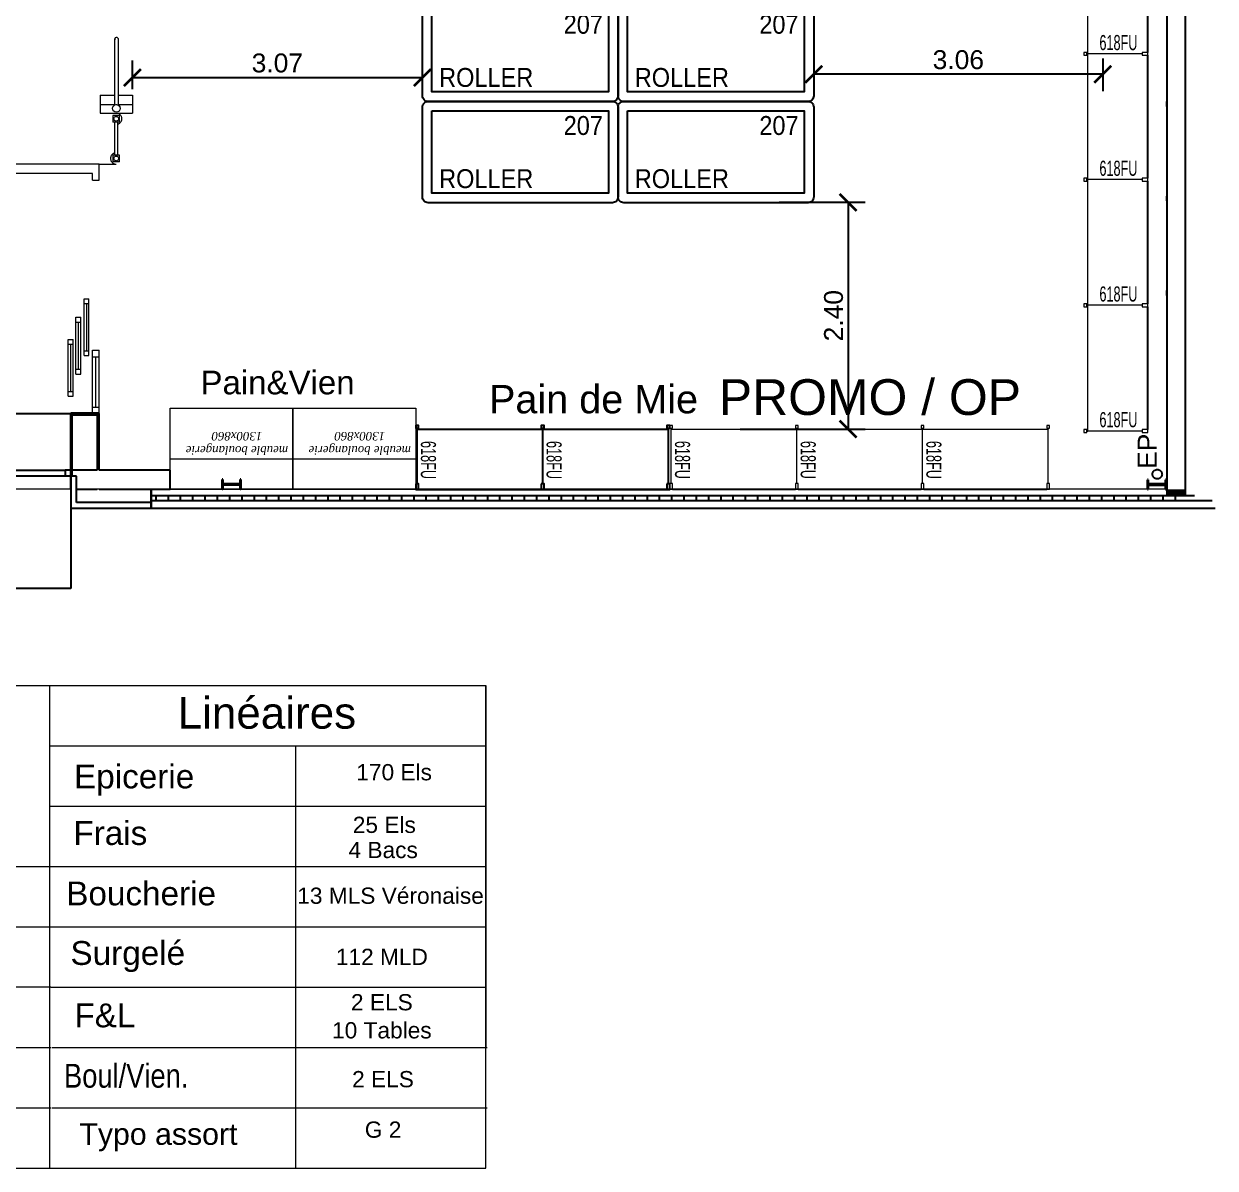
# Model space of a CAD drawing. Header units: millimetres. Extents: x 15590 to 15992, y 1055 to 1132.
# Drawn here: x 15858.21 to 15870.82, y 1063.52 to 1075.63 of the extents above; entities that cross this region are included whole.
import ezdxf
from ezdxf.enums import TextEntityAlignment as Align

# ---------------------------------------------------------------- set-up
doc = ezdxf.new("R2010")
doc.units = ezdxf.units.MM
doc.header["$MEASUREMENT"] = 0
for name, pattern in [('ACAD_ISO07W100', [3.5, 0.5, -3]), ('Court', [0.25, 0.05, -0.075, 0.05, -0.075]), ('Tirets', [0.004586, 0.002822, -0.001764]), ('Tirets courts A', [0.4, 0.2, -0.2])]:
    doc.linetypes.add(name, pattern=pattern)
doc.layers.get('0').update_dxf_attribs({"lineweight": 9})
for name, color, linetype in [('auvent 3D', 7, 'Continuous'), ('EP', 7, 'Continuous'), ('FAMILLES', 8, 'Continuous'), ('frais', 5, 'Continuous'), ('gondole', 6, 'Continuous'), ('murs exterieurs.P', 7, 'Continuous'), ('murs interieurs.P', 7, 'Continuous'), ('structure', 7, 'Continuous')]:
    doc.layers.add(name, color=color, linetype=linetype)
doc.layers.add('Hachures', color=252, linetype='Continuous', lineweight=20)
doc.styles.add('Arial', font='arial.ttf')
doc.styles.add('Arial Narrow', font='ARIALN.TTF', dxfattribs={"height": 0.3})
doc.styles.add('GENERATED_STYLE_2', font='')
doc.styles.get("Standard").update_dxf_attribs({"font": 'swiss.ttf', "height": 0.2})
doc.styles.get('GENERATED_STYLE_2').set_extended_font_data('Arial Occidental')
doc.dimstyles.get("Standard").update_dxf_attribs({"dimtxt": 0.2, "dimasz": 0.18, "dimexe": 0.18, "dimexo": 0.0625, "dimgap": 0.05, "dimtad": 1, "dimzin": 4, "dimdsep": 46, "dimtxsty": 'Standard', "dimblk": 'ARCHTICK', "dimcen": 0.09, "dimadec": 0, "dimazin": 0, "dimtfac": 1, "dimtofl": 0, "dimtmove": 0, "dimatfit": 3, "dimfxl": 1, "dimtolj": 1, "dimtzin": 0, "dimarcsym": 0})

# ---------------------------------------------------------------- blocks, each defined once
blk = doc.blocks.new('A$C6195')
at = {"color": 1}
for points in [[(0.04, 1.345), (0.03, 1.345), (0.03, 1.36), (0, 1.36), (0, 1.33), (0.03, 1.33), (0.03, 1.345), (0.04, 1.345)], [(0.041, 0.015), (0.041, 1.345)], [(0.617, 1.345), (0.041, 1.345)], [(0.04, 0.015), (0.03, 0.015), (0.03, 0.03), (0, 0.03), (0, 0), (0.03, 0), (0.03, 0.015), (0.04, 0.015)], [(0.041, 0.015), (0.031, 0.015), (0.031, 0.03), (0.001, 0.03), (0.001, 0), (0.031, 0), (0.031, 0.015), (0.041, 0.015)], [(0.617, 0.015), (0.04, 0.015)], [(0.617, 0.015), (0.041, 0.015)]]:
    blk.add_lwpolyline(points, dxfattribs=at)
for points in [[(0.617, 1.33), (0.677, 1.33), (0.677, 1.36), (0.617, 1.36)], [(0.617, 0), (0.677, 0), (0.677, 0.03), (0.617, 0.03)], [(0.617, 0), (0.676, 0), (0.676, 0.03), (0.617, 0.03)]]:
    blk.add_lwpolyline(points, close=True, dxfattribs=at)
at = {"color": 1, "lineweight": 25}
blk.add_lwpolyline([(0.676, 0.03), (0.676, 1.33)], dxfattribs=at)
at = {"color": 1, "lineweight": 15, "width": 0.6}
blk.add_text('618FU', height=0.16, dxfattribs=at).set_placement((0.567, 0.135), align=Align.MIDDLE_RIGHT)
blk = doc.blocks.new('_ArchTick')
at = {"color": 0, "linetype": 'ByBlock', "const_width": 0.15}
blk.add_lwpolyline([(-0.5, -0.5), (0.5, 0.5)], dxfattribs=at)
blk = doc.blocks.new('*D368')
at = {"color": 0, "lineweight": -2, "transparency": 16777216}
for p, q in [((15866.201, 1073.74), (15867.11, 1073.74)), ((15866.93, 1073.74), (15866.93, 1071.339)), ((15865.786, 1071.339), (15867.11, 1071.339))]:
    blk.add_line(p, q, dxfattribs=at)
at = {"layer": 'DEFPOINTS', "color": 0, "transparency": 16777216}
for p in [(15866.139, 1073.74), (15865.723, 1071.339), (15866.93, 1071.339)]:
    blk.add_point(p, dxfattribs=at)
at = {"color": 0, "lineweight": -2, "transparency": 16777216, "xscale": 0.18, "yscale": 0.18, "zscale": 0.18}
for p, rotation in [((15866.93, 1073.74), 90), ((15866.93, 1071.339), 270)]:
    blk.add_blockref('_ArchTick', p, dxfattribs=dict(at, rotation=rotation))
at = {"color": 0, "transparency": 16777216, "insert": (15866.777, 1072.54), "char_height": 0.2, "attachment_point": 5, "rotation": 90}
blk.add_mtext('\\A1;2.40', dxfattribs=at)
blk = doc.blocks.new('A$C3D6040EA')
blk.add_lwpolyline([(0.06, 1.07), (2.01, 1.07, -0.414214), (2.07, 1.01), (2.07, 0.06, -0.414214), (2.01, 0), (0.06, 0, -0.414214), (0, 0.06), (0, 1.01, -0.414214)], format="xyb", close=True)
at = {"color": 5}
blk.add_lwpolyline([(0.1, 0.97), (1.97, 0.97), (1.97, 0.1), (0.1, 0.1)], close=True, dxfattribs=at)
at = {"color": 5, "width": 0.891}
for s, p in [('207', (1.702, 0.816)), ('ROLLER', (0.675, 0.254))]:
    blk.add_text(s, height=0.2, dxfattribs=at).set_placement(p, align=Align.MIDDLE_CENTER)
blk = doc.blocks.new('*D387')
at = {"color": 0, "lineweight": -2, "transparency": 16777216}
for p, q in [((15859.355, 1074.936), (15859.355, 1075.24)), ((15862.424, 1074.936), (15862.424, 1075.24)), ((15859.355, 1075.06), (15862.424, 1075.06))]:
    blk.add_line(p, q, dxfattribs=at)
at = {"layer": 'DEFPOINTS', "color": 0, "transparency": 16777216}
for p in [(15862.424, 1075.06), (15859.355, 1074.874), (15862.424, 1074.874)]:
    blk.add_point(p, dxfattribs=at)
at = {"color": 0, "lineweight": -2, "transparency": 16777216, "xscale": 0.18, "yscale": 0.18, "zscale": 0.18, "rotation": 180}
blk.add_blockref('_ArchTick', (15859.355, 1075.06), dxfattribs=at)
at = {"color": 0, "lineweight": -2, "transparency": 16777216, "xscale": 0.18, "yscale": 0.18, "zscale": 0.18}
blk.add_blockref('_ArchTick', (15862.424, 1075.06), dxfattribs=at)
at = {"color": 0, "transparency": 16777216, "insert": (15860.889, 1075.213), "char_height": 0.2, "attachment_point": 5}
blk.add_mtext('\\A1;3.07', dxfattribs=at)
blk = doc.blocks.new('*D388')
at = {"color": 0, "lineweight": -2, "transparency": 16777216}
for p, q in [((15866.567, 1075.263), (15866.567, 1074.915)), ((15869.626, 1075.263), (15869.626, 1074.915)), ((15869.626, 1075.095), (15866.567, 1075.095))]:
    blk.add_line(p, q, dxfattribs=at)
at = {"layer": 'DEFPOINTS', "color": 0, "transparency": 16777216}
for p in [(15866.567, 1075.325), (15869.626, 1075.325), (15866.567, 1075.095)]:
    blk.add_point(p, dxfattribs=at)
at = {"color": 0, "lineweight": -2, "transparency": 16777216, "xscale": 0.18, "yscale": 0.18, "zscale": 0.18, "rotation": 180}
blk.add_blockref('_ArchTick', (15866.567, 1075.095), dxfattribs=at)
at = {"color": 0, "lineweight": -2, "transparency": 16777216, "xscale": 0.18, "yscale": 0.18, "zscale": 0.18}
blk.add_blockref('_ArchTick', (15869.626, 1075.095), dxfattribs=at)
at = {"color": 0, "transparency": 16777216, "insert": (15868.097, 1075.248), "char_height": 0.2, "attachment_point": 5}
blk.add_mtext('\\A1;3.06', dxfattribs=at)
blk = doc.blocks.new('M618FU-1330')
for points in [[(-0.637, 1.345), (-0.647, 1.345), (-0.647, 1.36), (-0.677, 1.36), (-0.677, 1.33), (-0.647, 1.33), (-0.647, 1.345), (-0.637, 1.345)], [(-0.06, 1.345), (-0.637, 1.345)], [(-0.636, 0.015), (-0.636, 1.345)], [(-0.637, 0.015), (-0.647, 0.015), (-0.647, 0.03), (-0.677, 0.03), (-0.677, 0), (-0.647, 0), (-0.647, 0.015), (-0.637, 0.015)], [(-0.06, 0.015), (-0.637, 0.015)]]:
    blk.add_lwpolyline(points)
for points in [[(-0.06, 1.33), (0, 1.33), (0, 1.36), (-0.06, 1.36)], [(-0.06, 0), (0, 0), (0, 0.03), (-0.06, 0.03)]]:
    blk.add_lwpolyline(points, close=True)
at = {"color": 7, "lineweight": 25}
blk.add_lwpolyline([(0, 0.03), (0, 1.33)], dxfattribs=at)
at = {"color": 151, "lineweight": 15, "width": 0.6}
blk.add_text('618FU', height=0.16, dxfattribs=at).set_placement((-0.11, 0.135), align=Align.MIDDLE_RIGHT)
blk = doc.blocks.new('Boulangerie')
at = {"color": 42}
blk.add_lwpolyline([(0, 0.86), (1.3, 0.86), (1.3, 0), (0, 0)], close=True, dxfattribs=at)
blk = doc.blocks.new('Pain')
at = {"color": 42}
blk.add_line((-1.3, 0.54), (0, 0.54), dxfattribs=at)
blk.add_blockref('Boulangerie', (-1.3, 0))
at = {"insert": (-0.708, 0.492), "char_height": 0.09, "width": 1.115, "attachment_point": 2}
blk.add_mtext('{\\fBook Antiqua|b0|i1|c0|p18;meuble boulangerie} {\\fBook Antiqua|b0|i1|c0|p18;1300x860} ', dxfattribs=at)

msp = doc.modelspace()

# ---------------------------------------------------------------- hatches: boundary and pattern name
at = {"layer": 'murs exterieurs.P', "linetype": 'Continuous', "ltscale": 1000}
h = msp.add_hatch(dxfattribs=at)
h.set_pattern_fill('ISOLANT_POLYSTYRENE_0005', color=256, scale=0.1, angle=90, style=0, pattern_type=2)
h.set_pattern_definition([(90, (15832.56519, 1074.85421), (-0.13, 8e-18), []), (180, (15832.56519, 1074.85421), (-8e-18, -0.13), [])])
h.paths.add_polyline_path([(15859.553, 1070.584), (15870.403, 1070.584), (15870.403, 1070.634), (15859.553, 1070.634)], flags=0)
for points in [[(15870.303, 1070.634), (15870.403, 1070.634), (15870.403, 1070.704), (15870.303, 1070.704)], [(15870.503, 1070.704), (15870.403, 1070.704), (15870.403, 1070.634), (15870.503, 1070.634)]]:
    msp.add_hatch(color=256, dxfattribs=at).paths.add_polyline_path(points, flags=0)

# ---------------------------------------------------------------- linework, layer by layer
for p, q in [((15859.167, 1074.77), (15859.167, 1075.469)), ((15859.206, 1074.768), (15859.207, 1075.469)), ((15859.012, 1074.874), (15859.012, 1074.684)), ((15859.012, 1074.874), (15859.166, 1074.874)), ((15859.206, 1074.874), (15859.355, 1074.874)), ((15859.355, 1074.874), (15859.355, 1074.684)), ((15859.012, 1074.774), (15859.166, 1074.774)), ((15859.012, 1074.684), (15859.355, 1074.684)), ((15859.18, 1074.774), (15859.19, 1074.774)), ((15859.206, 1074.774), (15859.355, 1074.774)), ((15859.003, 1074.144), (15856.703, 1074.144)), ((15858.933, 1074.044), (15856.704, 1074.044)), ((15858.933, 1073.974), (15858.933, 1074.044)), ((15859.003, 1073.974), (15859.003, 1074.144)), ((15859.003, 1074.144), (15859.183, 1074.144)), ((15858.933, 1073.974), (15859.003, 1073.974)), ((15858.933, 1073.974), (15859.003, 1073.974)), ((15858.843, 1072.119), (15858.843, 1072.719)), ((15858.843, 1072.719), (15858.893, 1072.719)), ((15858.843, 1072.669), (15858.893, 1072.669)), ((15858.868, 1072.669), (15858.868, 1072.169)), ((15858.893, 1072.119), (15858.893, 1072.719)), ((15858.757, 1071.923), (15858.757, 1072.523)), ((15858.757, 1072.523), (15858.807, 1072.523)), ((15858.807, 1071.923), (15858.807, 1072.523)), ((15858.757, 1072.473), (15858.807, 1072.473)), ((15858.782, 1072.473), (15858.782, 1071.973)), ((15858.676, 1071.689), (15858.676, 1072.289)), ((15858.676, 1072.289), (15858.726, 1072.289)), ((15858.726, 1071.689), (15858.726, 1072.289)), ((15858.676, 1072.239), (15858.726, 1072.239)), ((15858.701, 1072.239), (15858.701, 1071.739)), ((15858.843, 1072.169), (15858.893, 1072.169)), ((15858.933, 1071.504), (15858.933, 1072.174)), ((15858.933, 1072.174), (15859.003, 1072.174)), ((15859.003, 1071.504), (15859.003, 1072.174)), ((15858.843, 1072.119), (15858.893, 1072.119)), ((15858.933, 1072.104), (15859.003, 1072.104)), ((15858.965, 1072.104), (15858.965, 1071.574)), ((15858.757, 1071.973), (15858.807, 1071.973)), ((15858.757, 1071.923), (15858.807, 1071.923)), ((15858.676, 1071.739), (15858.726, 1071.739)), ((15858.676, 1071.689), (15858.726, 1071.689)), ((15858.933, 1071.574), (15859.003, 1071.574)), ((15858.933, 1071.504), (15859.003, 1071.504)), ((15858.703, 1070.704), (15852.703, 1070.704)), ((15870.303, 1070.704), (15858.763, 1070.704)), ((15858.478, 1068.626), (15858.478, 1063.52)), ((15863.097, 1064.797), (15863.097, 1068.626)), ((15863.097, 1068.626), (15863.097, 1064.797)), ((15863.097, 1063.52), (15863.097, 1068.626)), ((15858.478, 1067.988), (15863.097, 1067.988)), ((15861.081, 1067.988), (15861.081, 1063.52)), ((15858.478, 1067.35), (15863.097, 1067.35)), ((15863.097, 1066.711), (15863.097, 1067.35)), ((15852.272, 1066.711), (15863.097, 1066.711)), ((15852.272, 1066.073), (15858.49, 1066.073)), ((15858.49, 1066.073), (15863.097, 1066.073)), ((15858.49, 1065.435), (15848.782, 1065.435)), ((15858.49, 1065.435), (15863.097, 1065.435)), ((15848.782, 1064.797), (15858.49, 1064.797)), ((15858.502, 1064.797), (15863.109, 1064.797)), ((15848.782, 1064.158), (15858.49, 1064.158)), ((15858.502, 1064.158), (15863.109, 1064.158)), ((15848.782, 1063.52), (15863.097, 1063.52))]:
    msp.add_line(p, q)
at = {"linetype": 'Continuous'}
for p, q in [((15859.149, 1074.659), (15859.148, 1074.589)), ((15859.219, 1074.659), (15859.149, 1074.659)), ((15859.218, 1074.589), (15859.219, 1074.659)), ((15859.218, 1074.589), (15859.148, 1074.589)), ((15859.218, 1074.589), (15859.148, 1074.589)), ((15859.168, 1074.239), (15859.168, 1074.589)), ((15859.199, 1074.239), (15859.199, 1074.589)), ((15859.218, 1074.239), (15859.148, 1074.239)), ((15859.148, 1074.239), (15859.148, 1074.169)), ((15859.218, 1074.169), (15859.148, 1074.169)), ((15859.218, 1074.169), (15859.218, 1074.239))]:
    msp.add_line(p, q, dxfattribs=at)
msp.add_circle((15859.185, 1074.734), 0.04)
for centre in [(15859.183, 1074.624), (15859.183, 1074.204)]:
    msp.add_circle(centre, 0.025, dxfattribs=at)
msp.add_arc((15859.187, 1075.464), 0.0206, 13.514, 193.514)
at = {"linetype": 'ACAD_ISO07W100', "ltscale": 0.3}
for centre, start, end in [((15859.183, 1074.624), 285.441, 254.5089), ((15859.183, 1074.204), 105.441, 74.5089)]:
    msp.add_arc(centre, 0.06, start, end, dxfattribs=at)
at = {"layer": 'auvent 3D', "linetype": 'Tirets courts A', "ltscale": 1000, "flags": 128}
msp.add_lwpolyline([(15858.703, 1071.504), (15858.703, 1069.654), (15852.703, 1069.654), (15852.703, 1071.504)], close=True, dxfattribs=at)
at = {"layer": 'EP', "linetype": 'Tirets', "ltscale": 1000}
msp.add_circle((15870.203, 1070.863), 0.05, dxfattribs=at)
at = {"layer": 'Hachures'}
msp.add_line((15848.782, 1068.626), (15863.097, 1068.626), dxfattribs=at)
at = {"layer": 'murs exterieurs.P', "linetype": 'Continuous', "ltscale": 1000}
for p, q in [((15856.763, 1070.904), (15858.643, 1070.904)), ((15858.703, 1070.904), (15858.643, 1070.904)), ((15858.643, 1070.904), (15858.643, 1070.844)), ((15858.703, 1070.844), (15858.703, 1070.904)), ((15856.763, 1070.844), (15858.643, 1070.844)), ((15858.643, 1070.844), (15858.703, 1070.844)), ((15859.553, 1070.634), (15859.553, 1070.704)), ((15859.553, 1070.634), (15859.553, 1070.584)), ((15859.553, 1070.584), (15859.553, 1070.634)), ((15870.303, 1070.704), (15870.303, 1070.634)), ((15870.503, 1070.634), (15870.503, 1070.704)), ((15859.553, 1070.584), (15859.553, 1070.504)), ((15859.553, 1070.584), (15870.783, 1070.584)), ((15859.553, 1070.504), (15859.553, 1070.584))]:
    msp.add_line(p, q, dxfattribs=at)
at = {"layer": 'murs exterieurs.P', "color": 31, "linetype": 'Continuous', "lineweight": 25, "ltscale": 1000}
for p, q in [((15858.703, 1070.704), (15858.703, 1070.904)), ((15859.553, 1070.704), (15859.553, 1070.634)), ((15870.598, 1070.634), (15859.553, 1070.634))]:
    msp.add_line(p, q, dxfattribs=at)
at = {"layer": 'murs exterieurs.P', "linetype": 'Continuous', "ltscale": 1000, "flags": 128}
for points in [[(15870.303, 1096.502), (15870.303, 1070.704)], [(15870.503, 1070.704), (15870.503, 1096.502)], [(15858.703, 1070.843), (15858.703, 1070.504)], [(15858.763, 1070.843), (15858.713, 1070.843)], [(15858.763, 1070.564), (15858.763, 1070.843)], [(15858.703, 1070.504), (15859.553, 1070.504)], [(15859.553, 1070.564), (15858.763, 1070.564)], [(15859.553, 1070.504), (15859.553, 1070.564)], [(15859.553, 1070.504), (15870.816, 1070.504)]]:
    msp.add_lwpolyline(points, dxfattribs=at)
at = {"layer": 'murs exterieurs.P', "color": 31, "linetype": 'Continuous', "lineweight": 25, "ltscale": 1000, "flags": 128}
for points in [[(15858.983, 1070.904), (15858.703, 1070.904)], [(15859.753, 1070.904), (15859.003, 1070.904)], [(15859.753, 1070.704), (15859.753, 1070.904)], [(15858.763, 1070.704), (15858.983, 1070.704)], [(15859.003, 1070.704), (15859.753, 1070.704)]]:
    msp.add_lwpolyline(points, dxfattribs=at)
at = {"layer": 'murs interieurs.P', "linetype": 'Continuous', "ltscale": 1000, "flags": 128}
for points in [[(15870.303, 1074.755), (15870.303, 1074.805)], [(15870.303, 1073.755), (15870.303, 1073.805)], [(15870.303, 1072.755), (15870.303, 1072.805)]]:
    msp.add_lwpolyline(points, dxfattribs=at)
at = {"layer": 'murs interieurs.P', "color": 160, "linetype": 'Continuous', "lineweight": 35, "ltscale": 1000, "flags": 128}
for points in [[(15858.703, 1071.504), (15858.703, 1070.843)], [(15859.003, 1071.504), (15858.703, 1071.504)], [(15858.713, 1070.843), (15858.713, 1071.494)], [(15858.713, 1071.494), (15858.983, 1071.494)]]:
    msp.add_lwpolyline(points, dxfattribs=at)
at = {"layer": 'murs interieurs.P', "linetype": 'Court', "ltscale": 1000, "flags": 128}
for points in [[(15859.003, 1070.904), (15859.003, 1071.504)], [(15858.983, 1071.494), (15858.983, 1070.904)]]:
    msp.add_lwpolyline(points, dxfattribs=at)
at = {"layer": 'structure', "color": 160, "linetype": 'Continuous', "lineweight": 35, "ltscale": 1000}
for p, q in [((15860.312, 1070.807), (15860.303, 1070.807)), ((15860.303, 1070.807), (15860.303, 1070.707)), ((15860.312, 1070.765), (15860.312, 1070.807)), ((15860.312, 1070.707), (15860.312, 1070.748)), ((15860.489, 1070.759), (15860.317, 1070.759)), ((15860.317, 1070.754), (15860.489, 1070.754)), ((15860.503, 1070.807), (15860.495, 1070.807)), ((15860.495, 1070.807), (15860.495, 1070.765)), ((15860.495, 1070.748), (15860.495, 1070.707)), ((15860.503, 1070.707), (15860.503, 1070.807)), ((15870.108, 1070.804), (15870.099, 1070.804)), ((15870.099, 1070.804), (15870.099, 1070.704)), ((15870.108, 1070.762), (15870.108, 1070.804)), ((15870.108, 1070.704), (15870.108, 1070.745)), ((15870.285, 1070.757), (15870.113, 1070.757)), ((15870.113, 1070.751), (15870.285, 1070.751)), ((15870.299, 1070.804), (15870.291, 1070.804)), ((15870.291, 1070.804), (15870.291, 1070.762)), ((15870.291, 1070.745), (15870.291, 1070.704)), ((15870.299, 1070.704), (15870.299, 1070.804)), ((15860.303, 1070.707), (15860.312, 1070.707)), ((15860.495, 1070.707), (15860.503, 1070.707)), ((15870.099, 1070.704), (15870.108, 1070.704)), ((15870.291, 1070.704), (15870.299, 1070.704))]:
    msp.add_line(p, q, dxfattribs=at)
for centre, start, end in [((15860.317, 1070.765), 180, 270), ((15860.317, 1070.748), 90, 180), ((15860.489, 1070.765), 270, 0), ((15860.489, 1070.748), 0, 90), ((15870.113, 1070.762), 180, 270), ((15870.113, 1070.745), 90, 180), ((15870.285, 1070.762), 270, 0), ((15870.285, 1070.745), 0, 90)]:
    msp.add_arc(centre, 0.0056, start, end, dxfattribs=at)

# ---------------------------------------------------------------- block references
for p in [(15869.426, 1075.295), (15869.426, 1073.965), (15869.426, 1072.635), (15869.426, 1071.305)]:
    msp.add_blockref('A$C6195', p)
for name, p, rotation in [('Pain', (15859.753, 1071.562), 179.9999999999999), ('Pain', (15861.053, 1071.562), 179.9999999999999), ('A$C6195', (15865.043, 1071.38), 270), ('A$C6195', (15866.373, 1071.38), 270), ('A$C6195', (15867.703, 1071.38), 270)]:
    msp.add_blockref(name, p, dxfattribs=dict(rotation=rotation))
at = {"layer": 'frais', "xscale": 1.0007599999999, "yscale": 1.0007599999999, "zscale": 1.0007599999999}
for p in [(15862.424, 1074.807), (15864.495, 1074.807), (15862.424, 1073.736), (15864.495, 1073.736)]:
    msp.add_blockref('A$C3D6040EA', p, dxfattribs=at)
at = {"layer": 'gondole', "rotation": 270}
for p in [(15862.353, 1070.702), (15863.683, 1070.702)]:
    msp.add_blockref('M618FU-1330', p, dxfattribs=at)

# ---------------------------------------------------------------- texts
at = {"style": 'Arial Narrow'}
msp.add_text('Boul/Vien.', height=0.2521, dxfattribs=at).set_placement((15858.631, 1064.372))
at = {"color": 30, "insert": (15860.891, 1071.958), "char_height": 0.25, "width": 186.5934, "attachment_point": 2, "style": 'Arial Narrow'}
msp.add_mtext('{\\fArial|b0|i0|c0|p34;Pain&Vien}', dxfattribs=at)
at = {"attachment_point": 2, "style": 'Arial Narrow'}
for s, insert, char_height, width in [('{\\fArial|b0|i0|c0|p34;\\C1;PROMO / OP }', (15867.161, 1071.868), 0.37811, 11.06971), ('{\\fArial|b0|i0|c0|p34;\\C1;Linéaires}', (15860.778, 1068.504), 0.33333, 62.1978), ('{\\fArial|b0|i0|c0|p34;Epicerie}', (15859.373, 1067.791), 0.25208, 124.3956), ('{\\fArial|b0|i0|c0|p34;170 Els}', (15862.125, 1067.796), 0.17187, 124.3956), ('{\\fArial|b0|i0|c0|p34;25 Els}', (15862.021, 1067.239), 0.17187, 124.3956), ('{\\fArial|b0|i0|c0|p34;Frais }', (15859.121, 1067.192), 0.25208, 124.3956), ('{\\fArial|b0|i0|c0|p34;4 Bacs}', (15862.009, 1066.973), 0.17187, 124.3956), ('{\\fArial|b0|i0|c0|p34;Boucherie}', (15859.447, 1066.553), 0.25208, 124.3956), ('{\\fArial|b0|i0|c0|p34;13 MLS Véronaise}', (15862.087, 1066.489), 0.17187, 124.3956), ('{\\fArial|b0|i0|c0|p34;Surgelé}', (15859.306, 1065.923), 0.25208, 124.3956), ('\\pt62.217;{\\fArial|b0|i0|c0|p34;112 MLD }', (15861.995, 1065.842), 0.17187, 124.3956), ('{\\fArial|b0|i0|c0|p34;2 ELS}', (15861.995, 1065.362), 0.17187, 124.3956), ('{\\fArial|b0|i0|c0|p34;F&L}', (15859.064, 1065.263), 0.25208, 124.3956), ('{\\fArial|b0|i0|c0|p34;10 Tables}', (15861.995, 1065.065), 0.17187, 124.3956), ('{\\fArial|b0|i0|c0|p34;2 ELS}', (15862.007, 1064.548), 0.17187, 124.3956), ('{\\fArial|b0|i0|c0|p34;\\C1;Typo assort}', (15859.63, 1063.996), 0.22916, 62.1978), ('{\\fArial|b0|i0|c0|p34;G 2}', (15862.008, 1064.014), 0.17187, 124.3956)]:
    msp.add_mtext(s, dxfattribs=dict(at, insert=insert, char_height=char_height, width=width))
at = {"layer": 'EP', "linetype": 'Continuous', "insert": (15870.096, 1071.106), "char_height": 0.2, "attachment_point": 5, "rotation": 90, "style": 'GENERATED_STYLE_2'}
msp.add_mtext('{EP}', dxfattribs=at)
at = {"layer": 'FAMILLES', "color": 0, "insert": (15863.129, 1071.807), "char_height": 0.3, "width": 7.36144, "attachment_point": 1, "style": 'Arial'}
msp.add_mtext('Pain de Mie', dxfattribs=at)

# ---------------------------------------------------------------- dimensions: what is measured, and where the dimension line sits
for base, p1, p2, picture, middle in [((15862.424, 1075.06), (15859.355, 1074.874), (15862.424, 1074.874), '*D387', (15860.889, 1075.213)), ((15866.567, 1075.095), (15869.626, 1075.325), (15866.567, 1075.325), '*D388', (15868.097, 1075.248))]:
    dim = msp.add_linear_dim(base=base, p1=p1, p2=p2, dimstyle='Standard')
    dim.commit()
    dim.dimension.update_dxf_attribs({"geometry": picture, "text_midpoint": middle})
dim = msp.add_linear_dim(base=(15866.93, 1071.339), p1=(15866.139, 1073.74), p2=(15865.723, 1071.339), angle=90, dimstyle='Standard')
dim.commit()
dim.dimension.update_dxf_attribs({"geometry": '*D368', "text_midpoint": (15866.777, 1072.54)})

doc.saveas('drawing.dxf')
